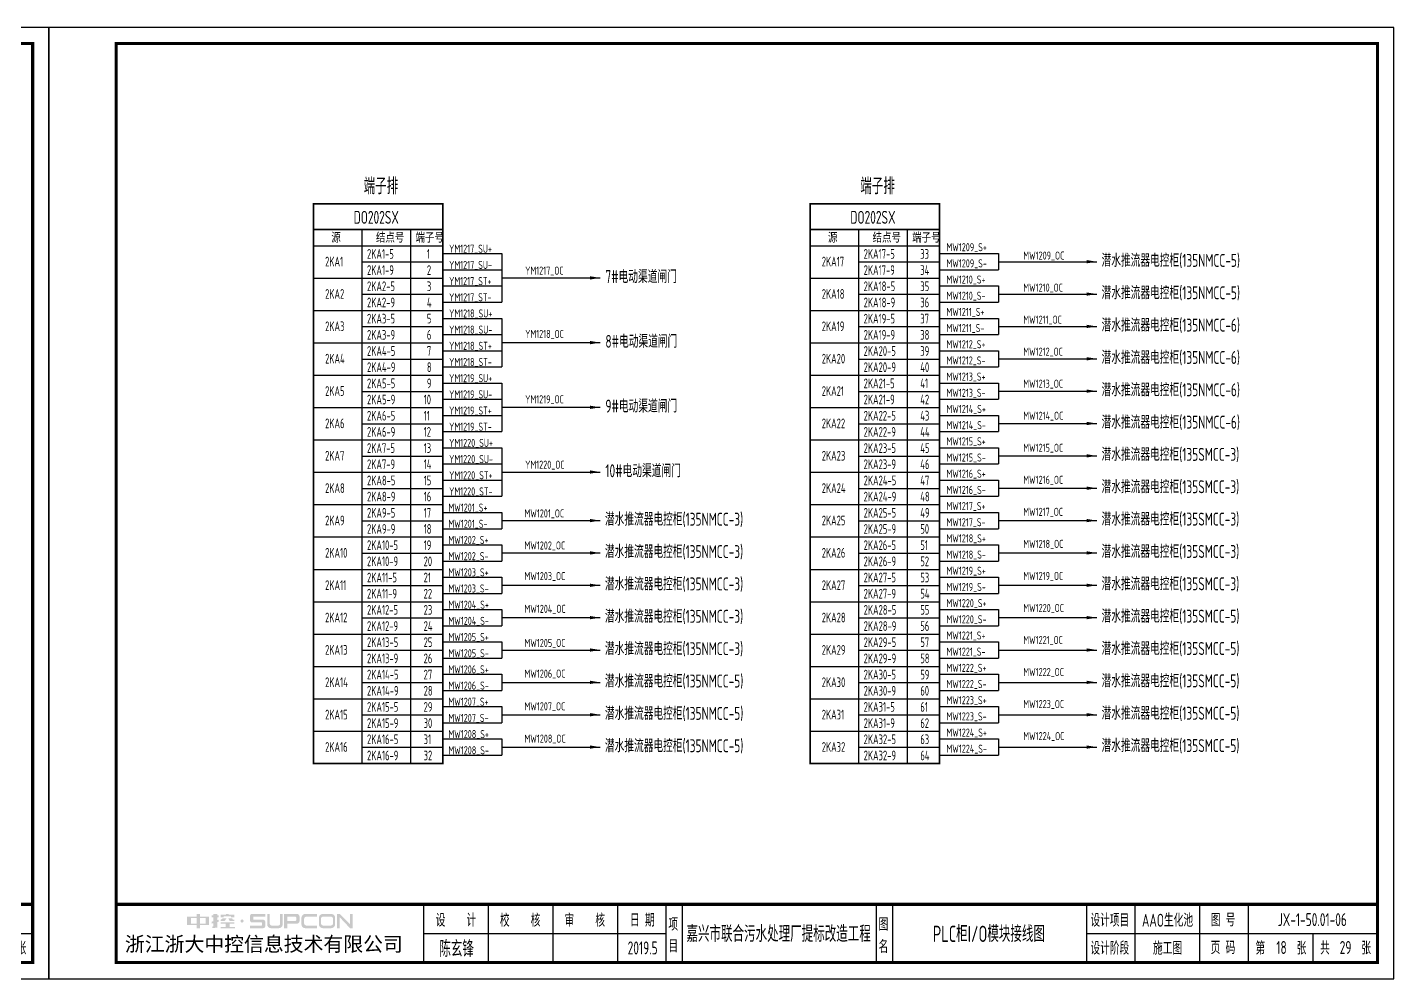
# Model space of a CAD drawing. Header units: millimetres. Extents: x 30557 to 235556, y -116603 to -73383.
# Drawn here: x 51280 to 55505, y -87020 to -84080 of the extents above; entities that cross this region are included whole.
import ezdxf
from ezdxf.enums import TextEntityAlignment as Align

# ---------------------------------------------------------------- set-up
doc = ezdxf.new("R2010")
doc.units = ezdxf.units.MM
doc.layers.add('1', color=3, linetype='Continuous')
doc.layers.add('符号层', color=3, linetype='Continuous')
doc.layers.add('_Drawing', color=7, linetype='Continuous', lineweight=25)
doc.styles.add('supcon', font='sceie.shx', dxfattribs={"width": 0.75, "height": 40, "bigfont": 'sceic.shx'})
doc.styles.add('Title', font='', dxfattribs={"height": 45})
doc.styles.get('Title').set_extended_font_data('SimHei')

# ---------------------------------------------------------------- blocks, each defined once
blk = doc.blocks.new('中控·SUPCON')
at = {"linetype": 'Continuous'}
h = blk.add_hatch(color=2, dxfattribs=at)
h.dxf.hatch_style = 1
h.paths.add_polyline_path([(34, 33), (20, 33), (20, 37), (15, 37), (15, 36), (15, 33), (0, 33), (0, 20), (13, 20), (15, 20), (15, 15), (20, 15), (20, 20), (22, 20), (34, 20)])
h.paths.add_polyline_path([(20, 30), (20, 31), (29, 31), (29, 22), (20, 22)], flags=16)
h.paths.add_polyline_path([(15, 30), (15, 22), (6, 22), (6, 31), (15, 31)], flags=16)
h.paths.add_polyline_path([(47, 32), (49, 32), (49, 35), (47, 35), (47, 37), (41, 37), (41, 35), (38, 35), (38, 32), (41, 32), (41, 25.8), (38, 25), (38, 22), (41, 22.8), (41, 18.3), (39, 17), (39, 15), (47, 16), (47, 24.5), (49, 25), (49, 28), (47, 27.5)])
h.paths.add_polyline_path([(61, 30), (55, 30), (52, 28), (52, 26), (58, 26)])
h.paths.add_polyline_path([(73, 28), (71, 28), (70, 30), (64, 30), (66, 26), (73, 26)])
h.paths.add_polyline_path([(73, 36), (64.6, 36), (64.6, 37), (60.4, 37), (60.4, 36), (52, 36), (52, 32), (56.8, 32), (56.8, 33.1), (68.2, 33.1), (68.2, 32), (73, 32)])
h.paths.add_polyline_path([(66, 22), (73, 22), (73, 24), (52, 24), (52, 22), (60, 22), (60, 17), (52, 17), (52, 15), (74, 15), (74, 17), (66, 17)])
h.paths.add_polyline_path([(82.7, 26.1, 1), (87.6, 26.1, 1)])
h.paths.add_polyline_path([(118, 28), (103.5, 28, -0.414214), (102.5, 29), (102.5, 32, -0.414214), (103.5, 33), (121, 33), (121, 37), (100.5, 37, 0.414214), (97.5, 34), (97.5, 27, 0.414214), (100.5, 24), (115, 24, -0.414214), (116, 23), (116, 20, -0.414214), (115, 19), (97.5, 19), (97.5, 15), (118, 15, 0.414214), (121, 18), (121, 25, 0.414214)])
h.paths.add_polyline_path([(128, 37), (124, 37), (124, 36), (124, 21, 0.414214), (130, 15), (142, 15, 0.414214), (148, 21), (148, 37), (144, 37), (144, 22, -0.414214), (141, 19), (131, 19, -0.414214), (128, 22)])
h.paths.add_polyline_path([(174, 26), (174, 33, 0.414214), (170, 37), (150, 37), (150, 36), (150, 15), (155, 15), (155, 22), (170, 22, 0.414214)])
h.paths.add_polyline_path([(167, 26), (155, 26), (155, 33), (167, 33, -0.414214), (169, 31), (169, 28, -0.414214)], flags=16)
h.paths.add_polyline_path([(201, 19), (185, 19, -0.414214), (181, 23), (181, 29, -0.414214), (185, 33), (201, 33), (201, 37), (183, 37, 0.414214), (177, 31), (177, 21, 0.414214), (183, 15), (201, 15)])
h.paths.add_polyline_path([(229, 21), (229, 31, 0.414214), (223, 37), (210, 37, 0.414214), (204, 31), (204, 21, 0.414214), (210, 15), (223, 15, 0.414214)])
h.paths.add_polyline_path([(207, 23), (207, 29, -0.414214), (211, 33), (222, 33, -0.414214), (226, 29), (226, 23, -0.414214), (222, 19), (211, 19, -0.414214)], flags=16)
h.paths.add_polyline_path([(236, 32.1), (252, 15), (256, 15), (256, 37), (252, 37), (252, 21), (236, 37), (232, 37), (232, 36), (232, 15), (236, 15)])
h = blk.add_hatch(color=2, dxfattribs=at)
h.dxf.hatch_style = 1
h.paths.add_polyline_path([(34, 33), (20, 33), (20, 37), (15, 37), (15, 36), (15, 33), (0, 33), (0, 20), (13, 20), (15, 20), (15, 15), (20, 15), (20, 20), (22, 20), (34, 20)])
h.paths.add_polyline_path([(20, 30), (20, 31), (29, 31), (29, 22), (20, 22)], flags=16)
h.paths.add_polyline_path([(15, 30), (15, 22), (6, 22), (6, 31), (15, 31)], flags=16)
h.paths.add_polyline_path([(47, 32), (49, 32), (49, 35), (47, 35), (47, 37), (41, 37), (41, 35), (38, 35), (38, 32), (41, 32), (41, 25.8), (38, 25), (38, 22), (41, 22.8), (41, 18.3), (39, 17), (39, 15), (47, 16), (47, 24.5), (49, 25), (49, 28), (47, 27.5)])
h.paths.add_polyline_path([(61, 30), (55, 30), (52, 28), (52, 26), (58, 26)])
h.paths.add_polyline_path([(73, 28), (71, 28), (70, 30), (64, 30), (66, 26), (73, 26)])
h.paths.add_polyline_path([(73, 36), (64.6, 36), (64.6, 37), (60.4, 37), (60.4, 36), (52, 36), (52, 32), (56.8, 32), (56.8, 33.1), (68.2, 33.1), (68.2, 32), (73, 32)])
h.paths.add_polyline_path([(66, 22), (73, 22), (73, 24), (52, 24), (52, 22), (60, 22), (60, 17), (52, 17), (52, 15), (74, 15), (74, 17), (66, 17)])
h.paths.add_polyline_path([(82.7, 26.1, 1), (87.6, 26.1, 1)])
h.paths.add_polyline_path([(118, 28), (103.5, 28, -0.414214), (102.5, 29), (102.5, 32, -0.414214), (103.5, 33), (121, 33), (121, 37), (100.5, 37, 0.414214), (97.5, 34), (97.5, 27, 0.414214), (100.5, 24), (115, 24, -0.414214), (116, 23), (116, 20, -0.414214), (115, 19), (97.5, 19), (97.5, 15), (118, 15, 0.414214), (121, 18), (121, 25, 0.414214)])
h.paths.add_polyline_path([(128, 37), (124, 37), (124, 36), (124, 21, 0.414214), (130, 15), (142, 15, 0.414214), (148, 21), (148, 37), (144, 37), (144, 22, -0.414214), (141, 19), (131, 19, -0.414214), (128, 22)])
h.paths.add_polyline_path([(174, 26), (174, 33, 0.414214), (170, 37), (150, 37), (150, 36), (150, 15), (155, 15), (155, 22), (170, 22, 0.414214)])
h.paths.add_polyline_path([(167, 26), (155, 26), (155, 33), (167, 33, -0.414214), (169, 31), (169, 28, -0.414214)], flags=16)
h.paths.add_polyline_path([(201, 19), (185, 19, -0.414214), (181, 23), (181, 29, -0.414214), (185, 33), (201, 33), (201, 37), (183, 37, 0.414214), (177, 31), (177, 21, 0.414214), (183, 15), (201, 15)])
h.paths.add_polyline_path([(229, 21), (229, 31, 0.414214), (223, 37), (210, 37, 0.414214), (204, 31), (204, 21, 0.414214), (210, 15), (223, 15, 0.414214)])
h.paths.add_polyline_path([(207, 23), (207, 29, -0.414214), (211, 33), (222, 33, -0.414214), (226, 29), (226, 23, -0.414214), (222, 19), (211, 19, -0.414214)], flags=16)
h.paths.add_polyline_path([(236, 32.1), (252, 15), (256, 15), (256, 37), (252, 37), (252, 21), (236, 37), (232, 37), (232, 36), (232, 15), (236, 15)])
h = blk.add_hatch(color=2, dxfattribs=at)
h.dxf.hatch_style = 1
h.paths.add_polyline_path([(34, 33), (20, 33), (20, 37), (15, 37), (15, 36), (15, 33), (0, 33), (0, 20), (13, 20), (15, 20), (15, 15), (20, 15), (20, 20), (22, 20), (34, 20)])
h.paths.add_polyline_path([(20, 30), (20, 31), (29, 31), (29, 22), (20, 22)], flags=16)
h.paths.add_polyline_path([(15, 30), (15, 22), (6, 22), (6, 31), (15, 31)], flags=16)
h.paths.add_polyline_path([(47, 32), (49, 32), (49, 35), (47, 35), (47, 37), (41, 37), (41, 35), (38, 35), (38, 32), (41, 32), (41, 25.8), (38, 25), (38, 22), (41, 22.8), (41, 18.3), (39, 17), (39, 15), (47, 16), (47, 24.5), (49, 25), (49, 28), (47, 27.5)])
h.paths.add_polyline_path([(61, 30), (55, 30), (52, 28), (52, 26), (58, 26)])
h.paths.add_polyline_path([(73, 28), (71, 28), (70, 30), (64, 30), (66, 26), (73, 26)])
h.paths.add_polyline_path([(73, 36), (64.6, 36), (64.6, 37), (60.4, 37), (60.4, 36), (52, 36), (52, 32), (56.8, 32), (56.8, 33.1), (68.2, 33.1), (68.2, 32), (73, 32)])
h.paths.add_polyline_path([(66, 22), (73, 22), (73, 24), (52, 24), (52, 22), (60, 22), (60, 17), (52, 17), (52, 15), (74, 15), (74, 17), (66, 17)])
h.paths.add_polyline_path([(82.7, 26.1, 1), (87.6, 26.1, 1)])
h.paths.add_polyline_path([(118, 28), (103.5, 28, -0.414214), (102.5, 29), (102.5, 32, -0.414214), (103.5, 33), (121, 33), (121, 37), (100.5, 37, 0.414214), (97.5, 34), (97.5, 27, 0.414214), (100.5, 24), (115, 24, -0.414214), (116, 23), (116, 20, -0.414214), (115, 19), (97.5, 19), (97.5, 15), (118, 15, 0.414214), (121, 18), (121, 25, 0.414214)])
h.paths.add_polyline_path([(128, 37), (124, 37), (124, 36), (124, 21, 0.414214), (130, 15), (142, 15, 0.414214), (148, 21), (148, 37), (144, 37), (144, 22, -0.414214), (141, 19), (131, 19, -0.414214), (128, 22)])
h.paths.add_polyline_path([(174, 26), (174, 33, 0.414214), (170, 37), (150, 37), (150, 36), (150, 15), (155, 15), (155, 22), (170, 22, 0.414214)])
h.paths.add_polyline_path([(167, 26), (155, 26), (155, 33), (167, 33, -0.414214), (169, 31), (169, 28, -0.414214)], flags=16)
h.paths.add_polyline_path([(201, 19), (185, 19, -0.414214), (181, 23), (181, 29, -0.414214), (185, 33), (201, 33), (201, 37), (183, 37, 0.414214), (177, 31), (177, 21, 0.414214), (183, 15), (201, 15)])
h.paths.add_polyline_path([(229, 21), (229, 31, 0.414214), (223, 37), (210, 37, 0.414214), (204, 31), (204, 21, 0.414214), (210, 15), (223, 15, 0.414214)])
h.paths.add_polyline_path([(207, 23), (207, 29, -0.414214), (211, 33), (222, 33, -0.414214), (226, 29), (226, 23, -0.414214), (222, 19), (211, 19, -0.414214)], flags=16)
h.paths.add_polyline_path([(236, 32.1), (252, 15), (256, 15), (256, 37), (252, 37), (252, 21), (236, 37), (232, 37), (232, 36), (232, 15), (236, 15)])
h = blk.add_hatch(color=2, dxfattribs=at)
h.dxf.hatch_style = 1
h.paths.add_polyline_path([(34, 33), (20, 33), (20, 37), (15, 37), (15, 36), (15, 33), (0, 33), (0, 20), (13, 20), (15, 20), (15, 15), (20, 15), (20, 20), (22, 20), (34, 20)])
h.paths.add_polyline_path([(20, 30), (20, 31), (29, 31), (29, 22), (20, 22)], flags=16)
h.paths.add_polyline_path([(15, 30), (15, 22), (6, 22), (6, 31), (15, 31)], flags=16)
h.paths.add_polyline_path([(47, 32), (49, 32), (49, 35), (47, 35), (47, 37), (41, 37), (41, 35), (38, 35), (38, 32), (41, 32), (41, 25.8), (38, 25), (38, 22), (41, 22.8), (41, 18.3), (39, 17), (39, 15), (47, 16), (47, 24.5), (49, 25), (49, 28), (47, 27.5)])
h.paths.add_polyline_path([(61, 30), (55, 30), (52, 28), (52, 26), (58, 26)])
h.paths.add_polyline_path([(73, 28), (71, 28), (70, 30), (64, 30), (66, 26), (73, 26)])
h.paths.add_polyline_path([(73, 36), (64.6, 36), (64.6, 37), (60.4, 37), (60.4, 36), (52, 36), (52, 32), (56.8, 32), (56.8, 33.1), (68.2, 33.1), (68.2, 32), (73, 32)])
h.paths.add_polyline_path([(66, 22), (73, 22), (73, 24), (52, 24), (52, 22), (60, 22), (60, 17), (52, 17), (52, 15), (74, 15), (74, 17), (66, 17)])
h.paths.add_polyline_path([(82.7, 26.1, 1), (87.6, 26.1, 1)])
h.paths.add_polyline_path([(118, 28), (103.5, 28, -0.414214), (102.5, 29), (102.5, 32, -0.414214), (103.5, 33), (121, 33), (121, 37), (100.5, 37, 0.414214), (97.5, 34), (97.5, 27, 0.414214), (100.5, 24), (115, 24, -0.414214), (116, 23), (116, 20, -0.414214), (115, 19), (97.5, 19), (97.5, 15), (118, 15, 0.414214), (121, 18), (121, 25, 0.414214)])
h.paths.add_polyline_path([(128, 37), (124, 37), (124, 36), (124, 21, 0.414214), (130, 15), (142, 15, 0.414214), (148, 21), (148, 37), (144, 37), (144, 22, -0.414214), (141, 19), (131, 19, -0.414214), (128, 22)])
h.paths.add_polyline_path([(174, 26), (174, 33, 0.414214), (170, 37), (150, 37), (150, 36), (150, 15), (155, 15), (155, 22), (170, 22, 0.414214)])
h.paths.add_polyline_path([(167, 26), (155, 26), (155, 33), (167, 33, -0.414214), (169, 31), (169, 28, -0.414214)], flags=16)
h.paths.add_polyline_path([(201, 19), (185, 19, -0.414214), (181, 23), (181, 29, -0.414214), (185, 33), (201, 33), (201, 37), (183, 37, 0.414214), (177, 31), (177, 21, 0.414214), (183, 15), (201, 15)])
h.paths.add_polyline_path([(229, 21), (229, 31, 0.414214), (223, 37), (210, 37, 0.414214), (204, 31), (204, 21, 0.414214), (210, 15), (223, 15, 0.414214)])
h.paths.add_polyline_path([(207, 23), (207, 29, -0.414214), (211, 33), (222, 33, -0.414214), (226, 29), (226, 23, -0.414214), (222, 19), (211, 19, -0.414214)], flags=16)
h.paths.add_polyline_path([(236, 32.1), (252, 15), (256, 15), (256, 37), (252, 37), (252, 21), (236, 37), (232, 37), (232, 36), (232, 15), (236, 15)])
h = blk.add_hatch(color=2, dxfattribs=at)
h.dxf.hatch_style = 1
h.paths.add_polyline_path([(34, 33), (20, 33), (20, 37), (15, 37), (15, 36), (15, 33), (0, 33), (0, 20), (13, 20), (15, 20), (15, 15), (20, 15), (20, 20), (22, 20), (34, 20)])
h.paths.add_polyline_path([(20, 30), (20, 31), (29, 31), (29, 22), (20, 22)], flags=16)
h.paths.add_polyline_path([(15, 30), (15, 22), (6, 22), (6, 31), (15, 31)], flags=16)
h.paths.add_polyline_path([(47, 32), (49, 32), (49, 35), (47, 35), (47, 37), (41, 37), (41, 35), (38, 35), (38, 32), (41, 32), (41, 25.8), (38, 25), (38, 22), (41, 22.8), (41, 18.3), (39, 17), (39, 15), (47, 16), (47, 24.5), (49, 25), (49, 28), (47, 27.5)])
h.paths.add_polyline_path([(61, 30), (55, 30), (52, 28), (52, 26), (58, 26)])
h.paths.add_polyline_path([(73, 28), (71, 28), (70, 30), (64, 30), (66, 26), (73, 26)])
h.paths.add_polyline_path([(73, 36), (64.6, 36), (64.6, 37), (60.4, 37), (60.4, 36), (52, 36), (52, 32), (56.8, 32), (56.8, 33.1), (68.2, 33.1), (68.2, 32), (73, 32)])
h.paths.add_polyline_path([(66, 22), (73, 22), (73, 24), (52, 24), (52, 22), (60, 22), (60, 17), (52, 17), (52, 15), (74, 15), (74, 17), (66, 17)])
h.paths.add_polyline_path([(82.7, 26.1, 1), (87.6, 26.1, 1)])
h.paths.add_polyline_path([(118, 28), (103.5, 28, -0.414214), (102.5, 29), (102.5, 32, -0.414214), (103.5, 33), (121, 33), (121, 37), (100.5, 37, 0.414214), (97.5, 34), (97.5, 27, 0.414214), (100.5, 24), (115, 24, -0.414214), (116, 23), (116, 20, -0.414214), (115, 19), (97.5, 19), (97.5, 15), (118, 15, 0.414214), (121, 18), (121, 25, 0.414214)])
h.paths.add_polyline_path([(128, 37), (124, 37), (124, 36), (124, 21, 0.414214), (130, 15), (142, 15, 0.414214), (148, 21), (148, 37), (144, 37), (144, 22, -0.414214), (141, 19), (131, 19, -0.414214), (128, 22)])
h.paths.add_polyline_path([(174, 26), (174, 33, 0.414214), (170, 37), (150, 37), (150, 36), (150, 15), (155, 15), (155, 22), (170, 22, 0.414214)])
h.paths.add_polyline_path([(167, 26), (155, 26), (155, 33), (167, 33, -0.414214), (169, 31), (169, 28, -0.414214)], flags=16)
h.paths.add_polyline_path([(201, 19), (185, 19, -0.414214), (181, 23), (181, 29, -0.414214), (185, 33), (201, 33), (201, 37), (183, 37, 0.414214), (177, 31), (177, 21, 0.414214), (183, 15), (201, 15)])
h.paths.add_polyline_path([(229, 21), (229, 31, 0.414214), (223, 37), (210, 37, 0.414214), (204, 31), (204, 21, 0.414214), (210, 15), (223, 15, 0.414214)])
h.paths.add_polyline_path([(207, 23), (207, 29, -0.414214), (211, 33), (222, 33, -0.414214), (226, 29), (226, 23, -0.414214), (222, 19), (211, 19, -0.414214)], flags=16)
h.paths.add_polyline_path([(236, 32.1), (252, 15), (256, 15), (256, 37), (252, 37), (252, 21), (236, 37), (232, 37), (232, 36), (232, 15), (236, 15)])
h = blk.add_hatch(color=2, dxfattribs=at)
h.dxf.hatch_style = 1
h.paths.add_polyline_path([(34, 33), (20, 33), (20, 37), (15, 37), (15, 36), (15, 33), (0, 33), (0, 20), (13, 20), (15, 20), (15, 15), (20, 15), (20, 20), (22, 20), (34, 20)])
h.paths.add_polyline_path([(20, 30), (20, 31), (29, 31), (29, 22), (20, 22)], flags=16)
h.paths.add_polyline_path([(15, 30), (15, 22), (6, 22), (6, 31), (15, 31)], flags=16)
h.paths.add_polyline_path([(47, 32), (49, 32), (49, 35), (47, 35), (47, 37), (41, 37), (41, 35), (38, 35), (38, 32), (41, 32), (41, 25.8), (38, 25), (38, 22), (41, 22.8), (41, 18.3), (39, 17), (39, 15), (47, 16), (47, 24.5), (49, 25), (49, 28), (47, 27.5)])
h.paths.add_polyline_path([(61, 30), (55, 30), (52, 28), (52, 26), (58, 26)])
h.paths.add_polyline_path([(73, 28), (71, 28), (70, 30), (64, 30), (66, 26), (73, 26)])
h.paths.add_polyline_path([(73, 36), (64.6, 36), (64.6, 37), (60.4, 37), (60.4, 36), (52, 36), (52, 32), (56.8, 32), (56.8, 33.1), (68.2, 33.1), (68.2, 32), (73, 32)])
h.paths.add_polyline_path([(66, 22), (73, 22), (73, 24), (52, 24), (52, 22), (60, 22), (60, 17), (52, 17), (52, 15), (74, 15), (74, 17), (66, 17)])
h.paths.add_polyline_path([(82.7, 26.1, 1), (87.6, 26.1, 1)])
h.paths.add_polyline_path([(118, 28), (103.5, 28, -0.414214), (102.5, 29), (102.5, 32, -0.414214), (103.5, 33), (121, 33), (121, 37), (100.5, 37, 0.414214), (97.5, 34), (97.5, 27, 0.414214), (100.5, 24), (115, 24, -0.414214), (116, 23), (116, 20, -0.414214), (115, 19), (97.5, 19), (97.5, 15), (118, 15, 0.414214), (121, 18), (121, 25, 0.414214)])
h.paths.add_polyline_path([(128, 37), (124, 37), (124, 36), (124, 21, 0.414214), (130, 15), (142, 15, 0.414214), (148, 21), (148, 37), (144, 37), (144, 22, -0.414214), (141, 19), (131, 19, -0.414214), (128, 22)])
h.paths.add_polyline_path([(174, 26), (174, 33, 0.414214), (170, 37), (150, 37), (150, 36), (150, 15), (155, 15), (155, 22), (170, 22, 0.414214)])
h.paths.add_polyline_path([(167, 26), (155, 26), (155, 33), (167, 33, -0.414214), (169, 31), (169, 28, -0.414214)], flags=16)
h.paths.add_polyline_path([(201, 19), (185, 19, -0.414214), (181, 23), (181, 29, -0.414214), (185, 33), (201, 33), (201, 37), (183, 37, 0.414214), (177, 31), (177, 21, 0.414214), (183, 15), (201, 15)])
h.paths.add_polyline_path([(229, 21), (229, 31, 0.414214), (223, 37), (210, 37, 0.414214), (204, 31), (204, 21, 0.414214), (210, 15), (223, 15, 0.414214)])
h.paths.add_polyline_path([(207, 23), (207, 29, -0.414214), (211, 33), (222, 33, -0.414214), (226, 29), (226, 23, -0.414214), (222, 19), (211, 19, -0.414214)], flags=16)
h.paths.add_polyline_path([(236, 32.1), (252, 15), (256, 15), (256, 37), (252, 37), (252, 21), (236, 37), (232, 37), (232, 36), (232, 15), (236, 15)])
blk = doc.blocks.new('supcon图框')
at = {"linetype": 'Continuous'}
for p, q in [((6145.7, 4361.7), (1987.7, 4361.7)), ((1987.7, 4361.7), (1987.7, 1421.7)), ((6145.7, 1421.7), (6145.7, 4361.7)), ((1987.7, 1421.7), (6145.7, 1421.7))]:
    blk.add_line(p, q, dxfattribs=at)
for p, q in [((3145.7, 1651.7), (3145.7, 1471.7)), ((3345.7, 1651.7), (3345.7, 1471.7)), ((3545.7, 1651.7), (3545.7, 1471.7)), ((3745.7, 1651.7), (3745.7, 1471.7)), ((3895.7, 1651.7), (3895.7, 1471.7)), ((3945.7, 1651.7), (3945.7, 1471.7)), ((4545.7, 1651.7), (4545.7, 1471.7)), ((4595.7, 1651.7), (4595.7, 1471.7)), ((5195.7, 1651.7), (5195.7, 1471.7)), ((5345.7, 1651.7), (5345.7, 1471.7)), ((5545.7, 1651.7), (5545.7, 1471.7)), ((5695.7, 1651.7), (5695.7, 1471.7)), ((3145.7, 1561.7), (3895.7, 1561.7)), ((5195.7, 1561.7), (6095.7, 1561.7)), ((5895.7, 1561.7), (5895.7, 1471.7))]:
    blk.add_line(p, q)
at = {"linetype": 'Continuous', "const_width": 10}
blk.add_lwpolyline([(2195.7, 4311.7), (6095.7, 4311.7), (6095.7, 1471.7), (2195.7, 1471.7)], close=True, dxfattribs=at)
blk.add_lwpolyline([(2195.7, 1651.7), (6095.7, 1651.7)], dxfattribs=at)
at = {"linetype": 'Continuous', "xscale": 2, "yscale": 2, "zscale": 2}
blk.add_blockref('中控·SUPCON', (2414.6, 1547.7), dxfattribs=at)
at = {"style": 'supcon', "width": 0.75}
for s, p in [('设    计', (3246.2, 1604.2)), ('校    核', (3444.8, 1604.2)), ('审    核', (3644.5, 1604.2)), ('日 期', (3822.5, 1604.2)), ('项', (3918.2, 1590.7)), ('图', (4568.2, 1590.7)), ('设计项目', (5268, 1604.2)), ('图 号', (5618, 1604.2)), ('目', (3918.2, 1522.9)), ('名', (4568.2, 1522.9)), ('设计阶段', (5268, 1518.1)), ('施工图', (5446.5, 1518.1)), ('页 码', (5618, 1518.1)), ('第      张', (5797, 1518.1)), ('共      张', (5997, 1518.1))]:
    blk.add_text(s, height=40, dxfattribs=at).set_placement(p, align=Align.MIDDLE)
at = {"style": 'Title'}
blk.add_text('浙江浙大中控信息技术有限公司', height=45, dxfattribs=at).set_placement((2222.8, 1506.2))
blk = doc.blocks.new('DO端子接线表1')
at = {"lineweight": -3}
for p, q in [((19587.6, 29279.5), (19587.6, 27629.5)), ((19737.6, 29279.5), (19737.6, 27629.5)), ((19437.6, 29229.5), (19837.6, 29229.5)), ((19587.6, 29179.5), (19837.6, 29179.5)), ((19437.6, 29129.5), (19837.6, 29129.5)), ((19587.6, 29079.5), (19837.6, 29079.5)), ((19437.6, 29029.5), (19837.6, 29029.5)), ((19587.6, 28979.5), (19837.6, 28979.5)), ((19437.6, 28929.5), (19837.6, 28929.5)), ((19587.6, 28879.5), (19837.6, 28879.5)), ((19437.6, 28829.5), (19837.6, 28829.5)), ((19587.6, 28779.5), (19837.6, 28779.5)), ((19437.6, 28729.5), (19837.6, 28729.5)), ((19587.6, 28679.5), (19837.6, 28679.5)), ((19437.6, 28629.5), (19837.6, 28629.5)), ((19587.6, 28579.5), (19837.6, 28579.5)), ((19437.6, 28529.5), (19837.6, 28529.5)), ((19587.6, 28479.5), (19837.6, 28479.5)), ((19437.6, 28429.5), (19837.6, 28429.5)), ((19587.6, 28379.5), (19837.6, 28379.5)), ((19437.6, 28329.5), (19837.6, 28329.5)), ((19587.6, 28279.5), (19837.6, 28279.5)), ((19437.6, 28229.5), (19837.6, 28229.5)), ((19587.6, 28179.5), (19837.6, 28179.5)), ((19437.6, 28129.5), (19837.6, 28129.5)), ((19587.6, 28079.5), (19837.6, 28079.5)), ((19437.6, 28029.5), (19837.6, 28029.5)), ((19587.6, 27979.5), (19837.6, 27979.5)), ((19437.6, 27929.5), (19837.6, 27929.5)), ((19587.6, 27879.5), (19837.6, 27879.5)), ((19437.6, 27829.5), (19837.6, 27829.5)), ((19587.6, 27779.5), (19837.6, 27779.5)), ((19437.6, 27729.5), (19837.6, 27729.5)), ((19587.6, 27679.5), (19837.6, 27679.5))]:
    blk.add_line(p, q, dxfattribs=at)
at = {"lineweight": -3, "const_width": 5}
blk.add_lwpolyline([(19437.6, 29359.5), (19437.6, 27629.5), (19837.6, 27629.5), (19837.6, 29359.5)], close=True, dxfattribs=at)
blk.add_lwpolyline([(19437.6, 29279.5), (19837.6, 29279.5)], dxfattribs=at)
at = {"color": 7, "style": 'supcon', "width": 0.75}
for s, p in [('源', (19492.9, 29239.3)), ('结点号', (19630.8, 29239.3)), ('端子号', (19753.3, 29239.3)), ('1', (19788.4, 29189.3)), ('2', (19788.4, 29139.3)), ('3', (19788.4, 29089.3)), ('4', (19788.4, 29039.3)), ('5', (19788.4, 28989.3)), ('6', (19788.4, 28939.3)), ('7', (19788.4, 28889.3)), ('8', (19788.4, 28839.3)), ('9', (19788.4, 28789.3)), ('10', (19778.4, 28739.3)), ('11', (19778.4, 28689.3)), ('12', (19778.4, 28639.3)), ('13', (19778.4, 28589.3)), ('14', (19778.4, 28539.3)), ('15', (19778.4, 28489.3)), ('16', (19778.4, 28439.3)), ('17', (19778.4, 28389.3)), ('18', (19778.4, 28339.3)), ('19', (19778.4, 28289.3)), ('20', (19778.4, 28239.3)), ('21', (19778.4, 28189.3)), ('22', (19778.4, 28139.3)), ('23', (19778.4, 28089.3)), ('24', (19778.4, 28039.3)), ('25', (19778.4, 27989.3)), ('26', (19778.4, 27939.3)), ('27', (19778.4, 27889.3)), ('28', (19778.4, 27839.3)), ('29', (19778.4, 27789.3)), ('30', (19778.4, 27739.3)), ('31', (19778.4, 27689.3)), ('32', (19778.4, 27639.3))]:
    blk.add_text(s, height=30, dxfattribs=at).set_placement(p)
blk = doc.blocks.new('DO端子接线表2')
at = {"lineweight": -3}
for p, q in [((21123.2, 29279.5), (21123.2, 27629.5)), ((21273.2, 29279.5), (21273.2, 27629.5)), ((20973.2, 29229.5), (21373.2, 29229.5)), ((21123.2, 29179.5), (21373.2, 29179.5)), ((20973.2, 29129.5), (21373.2, 29129.5)), ((21123.2, 29079.5), (21373.2, 29079.5)), ((20973.2, 29029.5), (21373.2, 29029.5)), ((21123.2, 28979.5), (21373.2, 28979.5)), ((20973.2, 28929.5), (21373.2, 28929.5)), ((21123.2, 28879.5), (21373.2, 28879.5)), ((20973.2, 28829.5), (21373.2, 28829.5)), ((21123.2, 28779.5), (21373.2, 28779.5)), ((20973.2, 28729.5), (21373.2, 28729.5)), ((21123.2, 28679.5), (21373.2, 28679.5)), ((20973.2, 28629.5), (21373.2, 28629.5)), ((21123.2, 28579.5), (21373.2, 28579.5)), ((20973.2, 28529.5), (21373.2, 28529.5)), ((21123.2, 28479.5), (21373.2, 28479.5)), ((20973.2, 28429.5), (21373.2, 28429.5)), ((21123.2, 28379.5), (21373.2, 28379.5)), ((20973.2, 28329.5), (21373.2, 28329.5)), ((21123.2, 28279.5), (21373.2, 28279.5)), ((20973.2, 28229.5), (21373.2, 28229.5)), ((21123.2, 28179.5), (21373.2, 28179.5)), ((20973.2, 28129.5), (21373.2, 28129.5)), ((21123.2, 28079.5), (21373.2, 28079.5)), ((20973.2, 28029.5), (21373.2, 28029.5)), ((21123.2, 27979.5), (21373.2, 27979.5)), ((20973.2, 27929.5), (21373.2, 27929.5)), ((21123.2, 27879.5), (21373.2, 27879.5)), ((20973.2, 27829.5), (21373.2, 27829.5)), ((21123.2, 27779.5), (21373.2, 27779.5)), ((20973.2, 27729.5), (21373.2, 27729.5)), ((21123.2, 27679.5), (21373.2, 27679.5))]:
    blk.add_line(p, q, dxfattribs=at)
at = {"lineweight": -3, "const_width": 5}
blk.add_lwpolyline([(20973.2, 29359.5), (20973.2, 27629.5), (21373.2, 27629.5), (21373.2, 29359.5)], close=True, dxfattribs=at)
blk.add_lwpolyline([(20973.2, 29279.5), (21373.2, 29279.5)], dxfattribs=at)
at = {"color": 7, "style": 'supcon', "width": 0.75}
for s, p in [('源', (21028.5, 29239.3)), ('结点号', (21166.4, 29239.3)), ('端子号', (21288.9, 29239.3)), ('33', (21314, 29189.3)), ('34', (21314, 29139.3)), ('35', (21314, 29089.3)), ('36', (21314, 29039.3)), ('37', (21314, 28989.3)), ('38', (21314, 28939.3)), ('39', (21314, 28889.3)), ('40', (21314, 28839.3)), ('41', (21314, 28789.3)), ('42', (21314, 28739.3)), ('43', (21314, 28689.3)), ('44', (21314, 28639.3)), ('45', (21314, 28589.3)), ('46', (21314, 28539.3)), ('47', (21314, 28489.3)), ('48', (21314, 28439.3)), ('49', (21314, 28389.3)), ('50', (21314, 28339.3)), ('51', (21314, 28289.3)), ('52', (21314, 28239.3)), ('53', (21314, 28189.3)), ('54', (21314, 28139.3)), ('55', (21314, 28089.3)), ('56', (21314, 28039.3)), ('57', (21314, 27989.3)), ('58', (21314, 27939.3)), ('59', (21314, 27889.3)), ('60', (21314, 27839.3)), ('61', (21314, 27789.3)), ('62', (21314, 27739.3)), ('63', (21314, 27689.3)), ('64', (21314, 27639.3))]:
    blk.add_text(s, height=30, dxfattribs=at).set_placement(p)

msp = doc.modelspace()

# ---------------------------------------------------------------- linework, layer by layer
for p, q in [((52564.7, -84779.4), (52747.2, -84779.4)), ((52747.2, -84779.4), (52747.2, -84929.4)), ((54100.4, -84779.4), (54282.9, -84779.4)), ((54282.9, -84779.4), (54282.9, -84829.4)), ((52564.7, -84829.4), (52747.2, -84829.4)), ((54100.4, -84829.4), (54282.9, -84829.4)), ((54282.9, -84804.4), (54586.8, -84804.4)), ((52747.2, -84854.4), (53051.1, -84854.4)), ((52564.7, -84879.4), (52747.2, -84879.4)), ((54100.4, -84879.4), (54282.9, -84879.4)), ((54282.9, -84879.4), (54282.9, -84929.4)), ((54282.9, -84904.4), (54586.8, -84904.4)), ((52564.7, -84929.4), (52747.2, -84929.4)), ((54100.4, -84929.4), (54282.9, -84929.4)), ((52564.7, -84979.4), (52747.2, -84979.4)), ((52747.2, -84979.4), (52747.2, -85129.4)), ((54100.4, -84979.4), (54282.9, -84979.4)), ((54282.9, -84979.4), (54282.9, -85029.4)), ((52564.7, -85029.4), (52747.2, -85029.4)), ((54100.4, -85029.4), (54282.9, -85029.4)), ((54282.9, -85004.4), (54586.8, -85004.4)), ((52564.7, -85079.4), (52747.2, -85079.4)), ((52747.2, -85054.4), (53051.1, -85054.4)), ((54100.4, -85079.4), (54282.9, -85079.4)), ((54282.9, -85079.4), (54282.9, -85129.4)), ((54282.9, -85104.4), (54586.8, -85104.4)), ((52564.7, -85129.4), (52747.2, -85129.4)), ((54100.4, -85129.4), (54282.9, -85129.4)), ((52564.7, -85179.4), (52747.2, -85179.4)), ((52747.2, -85179.4), (52747.2, -85329.4)), ((54100.4, -85179.4), (54282.9, -85179.4)), ((54282.9, -85179.4), (54282.9, -85229.4)), ((54282.9, -85204.4), (54586.8, -85204.4)), ((52564.7, -85229.4), (52747.2, -85229.4)), ((54100.4, -85229.4), (54282.9, -85229.4)), ((52564.7, -85279.4), (52747.2, -85279.4)), ((52747.2, -85254.4), (53051.1, -85254.4)), ((54100.4, -85279.4), (54282.9, -85279.4)), ((54282.9, -85279.4), (54282.9, -85329.4)), ((52564.7, -85329.4), (52747.2, -85329.4)), ((54100.4, -85329.4), (54282.9, -85329.4)), ((54282.9, -85304.4), (54586.8, -85304.4)), ((52564.7, -85379.4), (52747.2, -85379.4)), ((52747.2, -85379.4), (52747.2, -85529.4)), ((54100.4, -85379.4), (54282.9, -85379.4)), ((54282.9, -85379.4), (54282.9, -85429.4)), ((54282.9, -85404.4), (54586.8, -85404.4)), ((52564.7, -85429.4), (52747.2, -85429.4)), ((52747.2, -85454.4), (53051.1, -85454.4)), ((54100.4, -85429.4), (54282.9, -85429.4)), ((52564.7, -85479.4), (52747.2, -85479.4)), ((54100.4, -85479.4), (54282.9, -85479.4)), ((54282.9, -85479.4), (54282.9, -85529.4)), ((54282.9, -85504.4), (54586.8, -85504.4)), ((52564.7, -85529.4), (52747.2, -85529.4)), ((54100.4, -85529.4), (54282.9, -85529.4)), ((52564.7, -85579.4), (52747.2, -85579.4)), ((52747.2, -85579.4), (52747.2, -85629.4)), ((54100.4, -85579.4), (54282.9, -85579.4)), ((54282.9, -85579.4), (54282.9, -85629.4)), ((52564.7, -85629.4), (52747.2, -85629.4)), ((52747.2, -85604.4), (53051.1, -85604.4)), ((54100.4, -85629.4), (54282.9, -85629.4)), ((54282.9, -85604.4), (54586.8, -85604.4)), ((52564.7, -85679.4), (52747.2, -85679.4)), ((52747.2, -85679.4), (52747.2, -85729.4)), ((52747.2, -85704.4), (53051.1, -85704.4)), ((54100.4, -85679.4), (54282.9, -85679.4)), ((54282.9, -85679.4), (54282.9, -85729.4)), ((54282.9, -85704.4), (54586.8, -85704.4)), ((52564.7, -85729.4), (52747.2, -85729.4)), ((54100.4, -85729.4), (54282.9, -85729.4)), ((52564.7, -85779.4), (52747.2, -85779.4)), ((52747.2, -85779.4), (52747.2, -85829.4)), ((54100.4, -85779.4), (54282.9, -85779.4)), ((54282.9, -85779.4), (54282.9, -85829.4)), ((52564.7, -85829.4), (52747.2, -85829.4)), ((52747.2, -85804.4), (53051.1, -85804.4)), ((54100.4, -85829.4), (54282.9, -85829.4)), ((54282.9, -85804.4), (54586.8, -85804.4)), ((52564.7, -85879.4), (52747.2, -85879.4)), ((52747.2, -85879.4), (52747.2, -85929.4)), ((54100.4, -85879.4), (54282.9, -85879.4)), ((54282.9, -85879.4), (54282.9, -85929.4)), ((52564.7, -85929.4), (52747.2, -85929.4)), ((52747.2, -85904.4), (53051.1, -85904.4)), ((54100.4, -85929.4), (54282.9, -85929.4)), ((54282.9, -85904.4), (54586.8, -85904.4)), ((52564.7, -85979.4), (52747.2, -85979.4)), ((52747.2, -85979.4), (52747.2, -86029.4)), ((52747.2, -86004.4), (53051.1, -86004.4)), ((54100.4, -85979.4), (54282.9, -85979.4)), ((54282.9, -85979.4), (54282.9, -86029.4)), ((54282.9, -86004.4), (54586.8, -86004.4)), ((52564.7, -86029.4), (52747.2, -86029.4)), ((54100.4, -86029.4), (54282.9, -86029.4)), ((52564.7, -86079.4), (52747.2, -86079.4)), ((52747.2, -86079.4), (52747.2, -86129.4)), ((54100.4, -86079.4), (54282.9, -86079.4)), ((54282.9, -86079.4), (54282.9, -86129.4)), ((52564.7, -86129.4), (52747.2, -86129.4)), ((52747.2, -86104.4), (53051.1, -86104.4)), ((54100.4, -86129.4), (54282.9, -86129.4)), ((54282.9, -86104.4), (54586.8, -86104.4)), ((52564.7, -86179.4), (52747.2, -86179.4)), ((52747.2, -86179.4), (52747.2, -86229.4)), ((54100.4, -86179.4), (54282.9, -86179.4)), ((54282.9, -86179.4), (54282.9, -86229.4)), ((52747.2, -86204.4), (53051.1, -86204.4)), ((54282.9, -86204.4), (54586.8, -86204.4)), ((52564.7, -86229.4), (52747.2, -86229.4)), ((54100.4, -86229.4), (54282.9, -86229.4)), ((52564.7, -86279.4), (52747.2, -86279.4)), ((52747.2, -86279.4), (52747.2, -86329.4)), ((52747.2, -86304.4), (53051.1, -86304.4)), ((54100.4, -86279.4), (54282.9, -86279.4)), ((54282.9, -86279.4), (54282.9, -86329.4)), ((54282.9, -86304.4), (54586.8, -86304.4)), ((52564.7, -86329.4), (52747.2, -86329.4)), ((54100.4, -86329.4), (54282.9, -86329.4))]:
    msp.add_line(p, q)
for points in [[(54586.8, -84804.4, 0, 10, 0), (54556, -84804.4, 10, 10, 0)], [(53051.1, -84854.4, 0, 10, 0), (53020.3, -84854.4, 10, 10, 0)], [(54586.8, -84904.4, 0, 10, 0), (54556, -84904.4, 10, 10, 0)], [(54586.8, -85004.4, 0, 10, 0), (54556, -85004.4, 10, 10, 0)], [(53051.1, -85054.4, 0, 10, 0), (53020.3, -85054.4, 10, 10, 0)], [(54586.8, -85104.4, 0, 10, 0), (54556, -85104.4, 10, 10, 0)], [(54586.8, -85204.4, 0, 10, 0), (54556, -85204.4, 10, 10, 0)], [(53051.1, -85254.4, 0, 10, 0), (53020.3, -85254.4, 10, 10, 0)], [(54586.8, -85304.4, 0, 10, 0), (54556, -85304.4, 10, 10, 0)], [(54586.8, -85404.4, 0, 10, 0), (54556, -85404.4, 10, 10, 0)], [(53051.1, -85454.4, 0, 10, 0), (53020.3, -85454.4, 10, 10, 0)], [(54586.8, -85504.4, 0, 10, 0), (54556, -85504.4, 10, 10, 0)], [(53051.1, -85604.4, 0, 10, 0), (53020.3, -85604.4, 10, 10, 0)], [(54586.8, -85604.4, 0, 10, 0), (54556, -85604.4, 10, 10, 0)], [(53051.1, -85704.4, 0, 10, 0), (53020.3, -85704.4, 10, 10, 0)], [(54586.8, -85704.4, 0, 10, 0), (54556, -85704.4, 10, 10, 0)], [(53051.1, -85804.4, 0, 10, 0), (53020.3, -85804.4, 10, 10, 0)], [(54586.8, -85804.4, 0, 10, 0), (54556, -85804.4, 10, 10, 0)], [(53051.1, -85904.4, 0, 10, 0), (53020.3, -85904.4, 10, 10, 0)], [(54586.8, -85904.4, 0, 10, 0), (54556, -85904.4, 10, 10, 0)], [(53051.1, -86004.4, 0, 10, 0), (53020.3, -86004.4, 10, 10, 0)], [(54586.8, -86004.4, 0, 10, 0), (54556, -86004.4, 10, 10, 0)], [(53051.1, -86104.4, 0, 10, 0), (53020.3, -86104.4, 10, 10, 0)], [(54586.8, -86104.4, 0, 10, 0), (54556, -86104.4, 10, 10, 0)], [(53051.1, -86204.4, 0, 10, 0), (53020.3, -86204.4, 10, 10, 0)], [(54586.8, -86204.4, 0, 10, 0), (54556, -86204.4, 10, 10, 0)], [(53051.1, -86304.4, 0, 10, 0), (53020.3, -86304.4, 10, 10, 0)], [(54586.8, -86304.4, 0, 10, 0), (54556, -86304.4, 10, 10, 0)]]:
    msp.add_lwpolyline(points, format="xyseb")

# ---------------------------------------------------------------- block references
for p in [(45201.2, -88441.8), (49359.2, -88441.8)]:
    msp.add_blockref('supcon图框', p)
at = {"color": 1}
for name in ['DO端子接线表1', 'DO端子接线表2']:
    msp.add_blockref(name, (32727.2, -113984.6), dxfattribs=at)

# ---------------------------------------------------------------- texts
at = {"color": 3, "style": 'supcon', "width": 0.75}
for s, p in [('2KA1', (52200.9, -84819)), ('2KA17', (53736.5, -84819)), ('2KA2', (52200.9, -84919)), ('2KA18', (53736.5, -84919)), ('2KA3', (52200.9, -85019)), ('2KA19', (53736.5, -85019)), ('2KA4', (52200.9, -85119)), ('2KA20', (53736.5, -85119)), ('2KA5', (52200.9, -85219)), ('2KA21', (53736.5, -85219)), ('2KA6', (52200.9, -85319)), ('2KA22', (53736.5, -85319)), ('2KA7', (52200.9, -85419)), ('2KA23', (53736.5, -85419)), ('2KA8', (52200.9, -85519)), ('2KA24', (53736.5, -85519)), ('2KA9', (52200.9, -85619)), ('2KA25', (53736.5, -85619)), ('2KA10', (52200.9, -85719)), ('2KA26', (53736.5, -85719)), ('2KA11', (52200.9, -85819)), ('2KA27', (53736.5, -85819)), ('2KA12', (52200.9, -85919)), ('2KA28', (53736.5, -85919)), ('2KA13', (52200.9, -86019)), ('2KA29', (53736.5, -86019)), ('2KA14', (52200.9, -86119)), ('2KA30', (53736.5, -86119)), ('2KA15', (52200.9, -86219)), ('2KA31', (53736.5, -86219)), ('2KA16', (52200.9, -86319)), ('2KA32', (53736.5, -86319))]:
    msp.add_text(s, height=30, dxfattribs=at).set_placement(p)
at = {"linetype": 'Continuous', "style": 'supcon', "width": 0.75}
for s, height, p in [('YM1217_SU+', 25, (52584.3, -84776.8)), ('MW1209_S+', 25, (54122.2, -84772)), ('MW1209_OC', 25, (54359.8, -84797.9)), ('潜水推流器电控柜(135NMCC-5)', 40, (54601.6, -84820.3)), ('YM1217_SU-', 25, (52584.3, -84826.8)), ('YM1217_OC', 25, (52819.5, -84844.4)), ('7#电动渠道闸门', 40, (53067.5, -84870.5)), ('MW1209_S-', 25, (54122.2, -84822)), ('YM1217_ST+', 25, (52584.3, -84876.8)), ('MW1210_S+', 25, (54122.2, -84872)), ('MW1210_OC', 25, (54359.8, -84896.9)), ('YM1217_ST-', 25, (52584.3, -84926.8)), ('MW1210_S-', 25, (54122.2, -84922)), ('潜水推流器电控柜(135NMCC-5)', 40, (54601.6, -84920.3)), ('YM1218_SU+', 25, (52584.3, -84976.8)), ('MW1211_S+', 25, (54122.2, -84972)), ('MW1211_S-', 25, (54122.2, -85022)), ('MW1211_OC', 25, (54359.8, -84995.9)), ('潜水推流器电控柜(135NMCC-6)', 40, (54601.6, -85020.3)), ('YM1218_SU-', 25, (52584.3, -85026.8)), ('YM1218_OC', 25, (52819.5, -85040)), ('8#电动渠道闸门', 40, (53067.5, -85070.5)), ('YM1218_ST+', 25, (52584.3, -85076.8)), ('MW1212_S+', 25, (54122.2, -85072)), ('MW1212_OC', 25, (54359.8, -85094.9)), ('潜水推流器电控柜(135NMCC-6)', 40, (54601.6, -85120.3)), ('YM1218_ST-', 25, (52584.3, -85126.8)), ('MW1212_S-', 25, (54122.2, -85122)), ('YM1219_SU+', 25, (52584.3, -85176.8)), ('MW1213_S+', 25, (54122.2, -85172)), ('MW1213_OC', 25, (54359.8, -85193.9)), ('YM1219_SU-', 25, (52584.3, -85226.8)), ('MW1213_S-', 25, (54122.2, -85222)), ('潜水推流器电控柜(135NMCC-6)', 40, (54601.6, -85220.3)), ('YM1219_ST+', 25, (52584.3, -85276.8)), ('YM1219_OC', 25, (52819.5, -85242.1)), ('9#电动渠道闸门', 40, (53067.5, -85270.5)), ('MW1214_S+', 25, (54122.2, -85272)), ('MW1214_OC', 25, (54359.8, -85292.9)), ('潜水推流器电控柜(135NMCC-6)', 40, (54601.6, -85320.3)), ('YM1219_ST-', 25, (52584.3, -85326.8)), ('MW1214_S-', 25, (54122.2, -85322)), ('YM1220_SU+', 25, (52584.3, -85376.8)), ('MW1215_S+', 25, (54122.2, -85372)), ('MW1215_OC', 25, (54359.8, -85391.9)), ('潜水推流器电控柜(135SMCC-3)', 40, (54601.6, -85419.8)), ('YM1220_SU-', 25, (52584.3, -85426.8)), ('YM1220_OC', 25, (52819.5, -85444.2)), ('MW1215_S-', 25, (54122.2, -85422)), ('YM1220_ST+', 25, (52584.3, -85476.8)), ('10#电动渠道闸门', 40, (53067.5, -85470.5)), ('MW1216_S+', 25, (54122.2, -85472)), ('YM1220_ST-', 25, (52584.3, -85526.8)), ('MW1216_S-', 25, (54122.2, -85522)), ('MW1216_OC', 25, (54359.8, -85490.9)), ('潜水推流器电控柜(135SMCC-3)', 40, (54601.6, -85519.8)), ('MW1217_S+', 25, (54122.2, -85572)), ('MW1201_S+', 25, (52582.3, -85576.8)), ('MW1201_OC', 25, (52817.5, -85594.8)), ('潜水推流器电控柜(135NMCC-3)', 40, (53066, -85620.3)), ('MW1217_OC', 25, (54359.8, -85589.9)), ('潜水推流器电控柜(135SMCC-3)', 40, (54601.6, -85619.8)), ('MW1201_S-', 25, (52582.3, -85626.8)), ('MW1217_S-', 25, (54122.2, -85622)), ('MW1202_S+', 25, (52582.3, -85676.8)), ('MW1202_OC', 25, (52817.5, -85693.8)), ('潜水推流器电控柜(135NMCC-3)', 40, (53066, -85720.3)), ('MW1218_S+', 25, (54122.2, -85672)), ('MW1218_OC', 25, (54359.8, -85688.9)), ('潜水推流器电控柜(135SMCC-3)', 40, (54601.6, -85719.8)), ('MW1202_S-', 25, (52582.3, -85726.8)), ('MW1218_S-', 25, (54122.2, -85722)), ('MW1203_S+', 25, (52582.3, -85776.8)), ('MW1219_S+', 25, (54122.2, -85772)), ('MW1203_S-', 25, (52582.3, -85826.8)), ('MW1203_OC', 25, (52817.5, -85788.5)), ('潜水推流器电控柜(135NMCC-3)', 40, (53066, -85820.3)), ('MW1219_S-', 25, (54122.2, -85822)), ('MW1219_OC', 25, (54359.8, -85787.9)), ('潜水推流器电控柜(135SMCC-3)', 40, (54601.6, -85819.8)), ('MW1204_S+', 25, (52582.3, -85876.8)), ('MW1204_OC', 25, (52817.5, -85889.6)), ('潜水推流器电控柜(135NMCC-3)', 40, (53066, -85920.3)), ('MW1220_S+', 25, (54122.2, -85872)), ('MW1220_OC', 25, (54359.8, -85886.9)), ('潜水推流器电控柜(135SMCC-5)', 40, (54601.6, -85919.8)), ('MW1204_S-', 25, (52582.3, -85926.8)), ('MW1220_S-', 25, (54122.2, -85922)), ('MW1205_S+', 25, (52582.3, -85976.8)), ('MW1205_OC', 25, (52817.5, -85995)), ('MW1221_S+', 25, (54122.2, -85972)), ('MW1221_OC', 25, (54359.8, -85985.9)), ('MW1205_S-', 25, (52582.3, -86026.8)), ('潜水推流器电控柜(135NMCC-3)', 40, (53066, -86020.3)), ('MW1221_S-', 25, (54122.2, -86022)), ('潜水推流器电控柜(135SMCC-5)', 40, (54601.6, -86019.8)), ('MW1206_S+', 25, (52582.3, -86076.8)), ('MW1222_S+', 25, (54122.2, -86072)), ('MW1206_OC', 25, (52817.5, -86089.8)), ('潜水推流器电控柜(135NMCC-5)', 40, (53066, -86120.3)), ('MW1222_S-', 25, (54122.2, -86122)), ('MW1222_OC', 25, (54359.8, -86084.9)), ('潜水推流器电控柜(135SMCC-5)', 40, (54601.6, -86119.8)), ('MW1206_S-', 25, (52582.3, -86126.8)), ('MW1207_S+', 25, (52582.3, -86176.8)), ('MW1207_OC', 25, (52817.5, -86190.9)), ('潜水推流器电控柜(135NMCC-5)', 40, (53066, -86220.3)), ('MW1223_S+', 25, (54122.2, -86172)), ('MW1223_OC', 25, (54359.8, -86183.9)), ('潜水推流器电控柜(135SMCC-5)', 40, (54601.6, -86219.8)), ('MW1207_S-', 25, (52582.3, -86226.8)), ('MW1223_S-', 25, (54122.2, -86222)), ('MW1208_S+', 25, (52582.3, -86276.8)), ('MW1208_OC', 25, (52817.5, -86290.8)), ('MW1224_S+', 25, (54122.2, -86272)), ('MW1224_OC', 25, (54359.8, -86282.9)), ('MW1208_S-', 25, (52582.3, -86326.8)), ('潜水推流器电控柜(135NMCC-5)', 40, (53066, -86320.3)), ('MW1224_S-', 25, (54122.2, -86322)), ('潜水推流器电控柜(135SMCC-5)', 40, (54601.6, -86319.8))]:
    msp.add_text(s, height=height, dxfattribs=at).set_placement(p)
at = {"color": 3, "style": 'supcon', "width": 0.75}
for s, height, p in [('AAO生化池', 40, (54805.6, -86837.6)), ('陈玄锋', 50, (52607.6, -86925.1)), ('2019.5', 40, (53182.7, -86925.1)), ('18', 40, (55158.1, -86923.7)), ('29', 40, (55356.1, -86923.7))]:
    msp.add_text(s, height=height, dxfattribs=at).set_placement(p, align=Align.MIDDLE)
at = {"layer": '1', "style": 'supcon', "width": 0.75}
for p in [(52359, -84687.2), (53894.7, -84687.2)]:
    msp.add_text('DO202SX', height=40, dxfattribs=at).set_placement(p, align=Align.CENTER)
at = {"layer": '1', "color": 3, "style": 'supcon', "width": 0.75}
for s, p in [('2KA1-5', (52330.5, -84795.3)), ('2KA17-5', (53866.1, -84795.3)), ('2KA1-9', (52330.5, -84845.3)), ('2KA17-9', (53866.1, -84845.3)), ('2KA2-5', (52330.5, -84895.3)), ('2KA18-5', (53866.1, -84895.3)), ('2KA2-9', (52330.5, -84945.3)), ('2KA18-9', (53866.1, -84945.3)), ('2KA3-5', (52330.5, -84995.3)), ('2KA19-5', (53866.1, -84995.3)), ('2KA3-9', (52330.5, -85045.3)), ('2KA19-9', (53866.1, -85045.3)), ('2KA4-5', (52330.5, -85095.3)), ('2KA20-5', (53866.1, -85095.3)), ('2KA4-9', (52330.5, -85145.3)), ('2KA20-9', (53866.1, -85145.3)), ('2KA5-5', (52330.5, -85195.3)), ('2KA21-5', (53866.1, -85195.3)), ('2KA5-9', (52330.5, -85245.3)), ('2KA21-9', (53866.1, -85245.3)), ('2KA6-5', (52330.5, -85295.3)), ('2KA22-5', (53866.1, -85295.3)), ('2KA6-9', (52330.5, -85345.3)), ('2KA22-9', (53866.1, -85345.3)), ('2KA7-5', (52330.5, -85395.3)), ('2KA23-5', (53866.1, -85395.3)), ('2KA7-9', (52330.5, -85445.3)), ('2KA23-9', (53866.1, -85445.3)), ('2KA8-5', (52330.5, -85495.3)), ('2KA24-5', (53866.1, -85495.3)), ('2KA8-9', (52330.5, -85545.3)), ('2KA24-9', (53866.1, -85545.3)), ('2KA9-5', (52330.5, -85595.3)), ('2KA25-5', (53866.1, -85595.3)), ('2KA9-9', (52330.5, -85645.3)), ('2KA25-9', (53866.1, -85645.3)), ('2KA10-5', (52330.5, -85695.3)), ('2KA26-5', (53866.1, -85695.3)), ('2KA10-9', (52330.5, -85745.3)), ('2KA26-9', (53866.1, -85745.3)), ('2KA11-5', (52330.5, -85795.3)), ('2KA27-5', (53866.1, -85795.3)), ('2KA11-9', (52330.5, -85845.3)), ('2KA27-9', (53866.1, -85845.3)), ('2KA12-5', (52330.5, -85895.3)), ('2KA28-5', (53866.1, -85895.3)), ('2KA12-9', (52330.5, -85945.3)), ('2KA28-9', (53866.1, -85945.3)), ('2KA13-5', (52330.5, -85995.3)), ('2KA29-5', (53866.1, -85995.3)), ('2KA13-9', (52330.5, -86045.3)), ('2KA29-9', (53866.1, -86045.3)), ('2KA14-5', (52330.5, -86095.3)), ('2KA30-5', (53866.1, -86095.3)), ('2KA14-9', (52330.5, -86145.3)), ('2KA30-9', (53866.1, -86145.3)), ('2KA15-5', (52330.5, -86195.3)), ('2KA31-5', (53866.1, -86195.3)), ('2KA15-9', (52330.5, -86245.3)), ('2KA31-9', (53866.1, -86245.3)), ('2KA16-5', (52330.5, -86295.3)), ('2KA32-5', (53866.1, -86295.3)), ('2KA16-9', (52330.5, -86345.3)), ('2KA32-9', (53866.1, -86345.3))]:
    msp.add_text(s, height=30, dxfattribs=at).set_placement(p)
at = {"layer": '_Drawing', "color": 3, "style": 'supcon', "width": 0.75}
for s, height, p in [('嘉兴市联合污水处理厂提标改造工程', 50, (53603.2, -86879)), ('PLC柜I/O模块接线图', 50, (54253.2, -86879)), ('JX-1-50.01-06', 40, (55253.4, -86837.6))]:
    msp.add_text(s, height=height, dxfattribs=at).set_placement(p, align=Align.MIDDLE)
at = {"layer": '符号层', "color": 4, "style": 'supcon', "width": 0.75}
for p in [(52320, -84595.8), (53855.7, -84595.8)]:
    msp.add_text('端子排', height=50, dxfattribs=at).set_placement(p)

doc.saveas('drawing.dxf')
